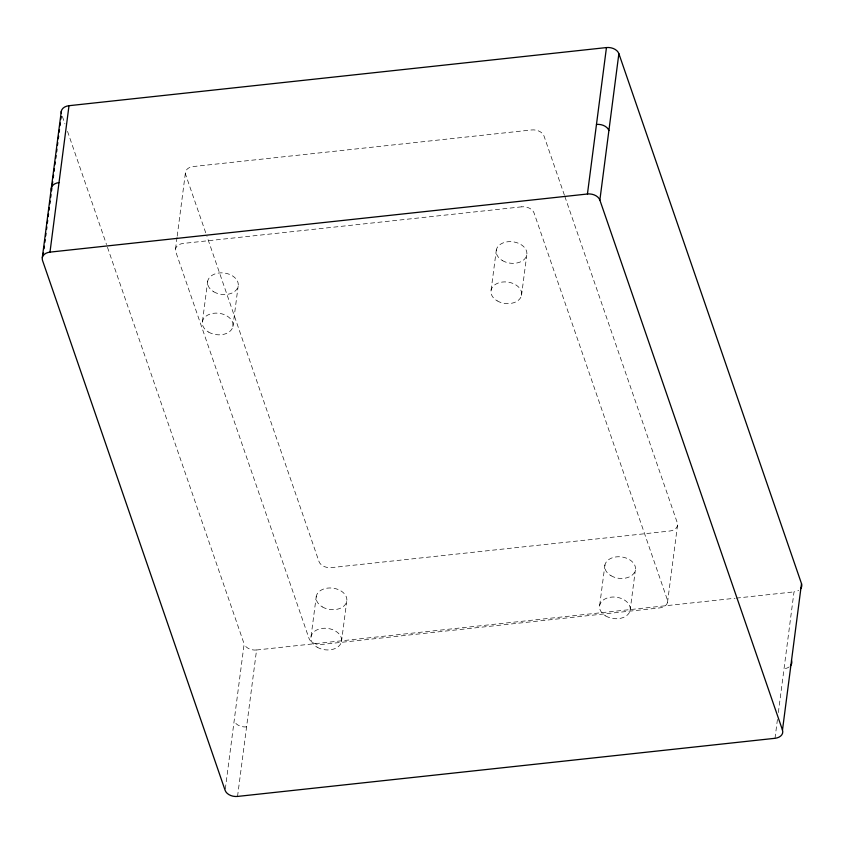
<?xml version="1.0" encoding="UTF-8"?>
<svg xmlns="http://www.w3.org/2000/svg" width="844" height="844" viewBox="0 0 844 844"><rect width="100%" height="100%" fill="white"/><g stroke="black" fill="none" stroke-linecap="round" stroke-linejoin="round"><path stroke-width="0.63" stroke-dasharray="4.22 3.17" d="M175.531 248.959L177.029 237.428M177.198 236.141L185.511 172.081M202.476 321.353L207.708 281.084M232.891 326.596L238.124 286.327M225.295 789.056L244.138 643.909L106.956 245.804M237.544 796.43L256.565 649.996A10.297 7.185 7.4 0 1 244.138 643.909M311.067 636.481L316.289 596.212M341.482 641.714L346.715 601.445M491.102 290.146L496.335 249.877M521.529 295.379L526.751 255.11M599.694 605.264L604.926 564.995M630.109 610.497L635.342 570.238M667.52 602.363L677.5 525.495M775.003 738.3L777.503 718.982M778.347 712.536L794.014 591.876A10.297 7.185 7.4 0 0 798.656 590.378M256.565 649.996L735.029 598.248M736.337 598.111L794.014 591.876M564.436 195.259L544.021 136.042A10.297 7.185 7.4 0 0 531.604 129.955L193.213 166.553A10.297 7.185 7.4 0 0 185.722 174.792L206.548 235.223M564.847 196.473L677.289 522.784A10.297 7.185 7.4 0 1 669.809 531.024L331.407 567.611A10.297 7.185 7.4 0 1 318.99 561.534L206.959 236.425M62.372 116.43L64.946 123.889M67.52 131.358L106.534 244.56M789.214 666.897A10.297 7.185 7.4 0 1 784.034 668.743M246.575 726.874A10.297 7.185 7.4 0 1 234.157 720.787M521.624 206.833L183.222 243.431A10.297 7.185 7.4 0 0 175.742 251.67L309.009 638.402A10.297 7.185 7.4 0 0 321.427 644.489L659.829 607.891A10.297 7.185 7.4 0 0 667.309 599.651L534.041 212.92A10.297 7.185 7.4 0 0 521.624 206.833M213.764 291.792A15.445 10.772 7.4 0 0 238.198 285.947A15.445 10.772 7.4 0 0 216.792 273.382A15.445 10.772 7.4 0 0 213.764 291.792M322.345 606.91A15.445 10.772 7.4 0 0 346.789 601.065A15.445 10.772 7.4 0 0 325.373 588.5A15.445 10.772 7.4 0 0 322.345 606.91M610.982 575.703A15.445 10.772 7.4 0 0 635.416 569.858A15.445 10.772 7.4 0 0 614.01 557.283A15.445 10.772 7.4 0 0 610.982 575.703M502.391 260.574A15.445 10.772 7.4 0 0 526.825 254.73A15.445 10.772 7.4 0 0 505.419 242.165A15.445 10.772 7.4 0 0 502.391 260.574M208.531 332.061A15.445 10.772 7.4 0 0 232.965 326.217A15.445 10.772 7.4 0 0 211.559 313.651A15.445 10.772 7.4 0 0 208.531 332.061M317.122 647.179A15.445 10.772 7.4 0 0 341.556 641.334A15.445 10.772 7.4 0 0 320.15 628.769A15.445 10.772 7.4 0 0 317.122 647.179M605.749 615.962A15.445 10.772 7.4 0 0 630.183 610.128A15.445 10.772 7.4 0 0 608.777 597.552A15.445 10.772 7.4 0 0 605.749 615.962M497.158 300.844A15.445 10.772 7.4 0 0 521.603 294.999A15.445 10.772 7.4 0 0 500.186 282.434A15.445 10.772 7.4 0 0 497.158 300.844"/><path stroke-width="1.27" d="M42.316 257.547L61.327 111.113M43.171 255.215L43.508 252.641M44.004 248.769L44.342 246.195M44.837 242.333L45.175 239.759M45.681 235.887L46.009 233.313M46.515 229.452L46.853 226.878M47.348 223.016L47.686 220.432M48.192 216.57L48.519 213.996M49.026 210.135L49.363 207.561M49.859 203.689L50.197 201.115M50.693 197.253L51.03 194.679M51.537 190.807L51.874 188.201M52.381 184.298L52.718 181.692M53.225 177.778L53.562 175.172M54.069 171.269L54.406 168.663M54.913 164.749L55.261 162.143M55.767 158.239L56.105 155.634M56.611 151.72L56.949 149.114M57.455 145.21L57.793 142.604M58.299 138.69L58.637 136.084M59.143 132.181L59.491 129.575M59.998 125.661L60.335 123.055M60.842 119.152L61.179 116.546M49.986 252.124L68.997 105.7L606.456 47.57A10.297 7.185 7.4 0 1 618.874 53.657L801.505 583.637L782.483 730.06A10.297 7.185 7.4 0 1 775.003 738.3L237.544 796.43A10.297 7.185 7.4 0 1 225.126 790.343L42.495 260.363A10.297 7.185 7.4 0 1 49.986 252.124L587.435 194.004A10.297 7.185 7.4 0 1 599.862 200.091L782.483 730.06M587.435 194.004L606.456 47.57M599.862 200.091L618.874 53.657M791.514 660.514A10.297 7.185 7.4 0 1 790.533 665.673M51.379 190.269A10.297 7.185 7.4 0 1 59.017 182.578M596.465 124.448A10.297 7.185 7.4 0 1 608.893 130.535M801.505 583.637A10.297 7.185 7.4 0 1 800.523 588.795M61.359 113.402A10.297 7.185 7.4 0 1 68.997 105.7"/></g></svg>
